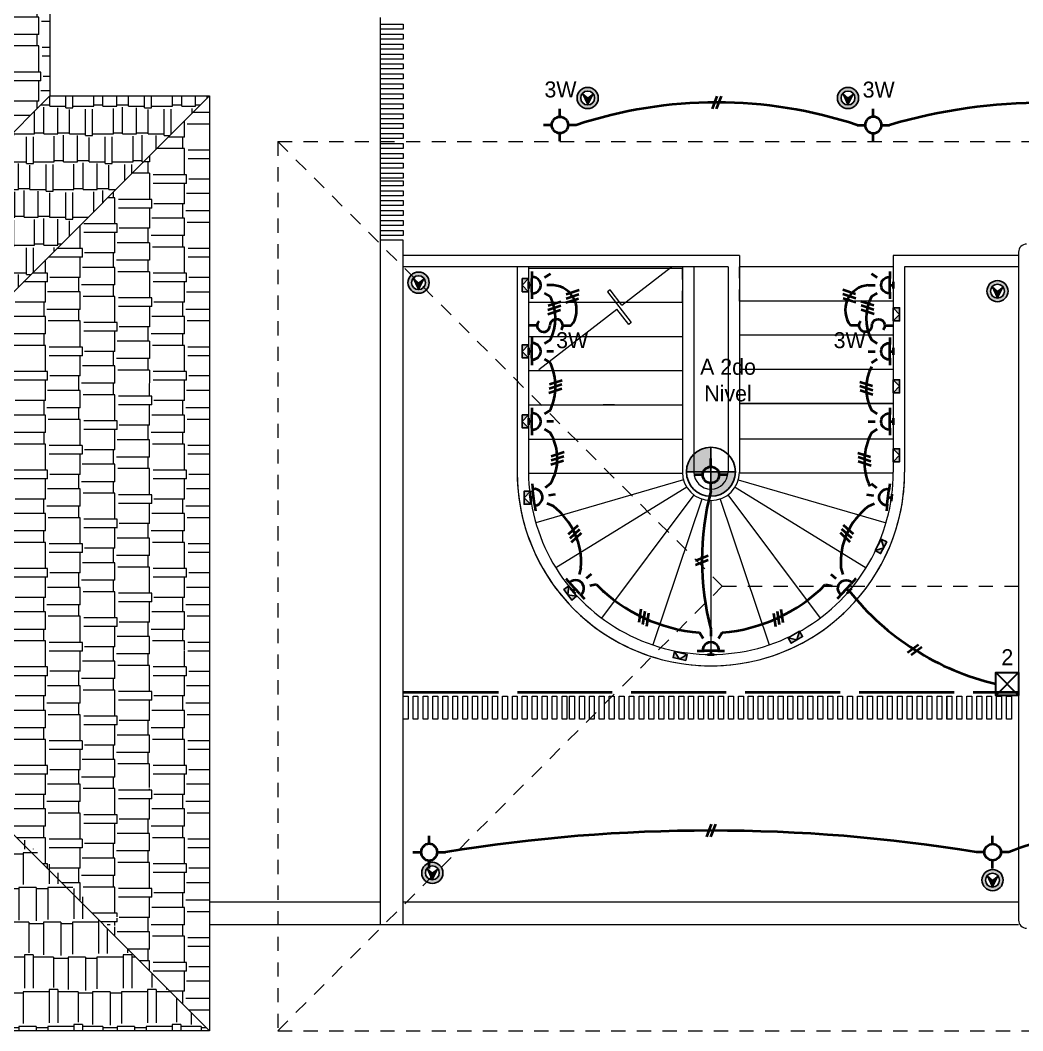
# Model space of a CAD drawing. Header units: metres. Extents: x 14 to 2416, y -346 to 476.
# Drawn here: x 132.22 to 141.01, y -86.97 to -78.11 of the extents above; entities that cross this region are included whole.
import ezdxf

# ---------------------------------------------------------------- set-up
doc = ezdxf.new("R2010")
doc.units = ezdxf.units.M
for name, pattern in [('0', [0]), ('CONTINUA', [0]), ('DASHED', [0.75, 0.5, -0.25]), ('HIDDEN2', [0.1875, 0.125, -0.0625]), ('STYLE_03', [0.5, 0.416656, -0.083344])]:
    doc.linetypes.add(name, pattern=pattern)
doc.layers.get('0').update_dxf_attribs({"linetype": '0', "lineweight": 20})
for name, color, linetype, lineweight in [('A-ANNO-TEXT', 20, 'Continuous', 13), ('A-WALL', 250, 'Continuous', 20), ('baranda vidrio', 143, 'Continuous', 0), ('E Registro Electrico', 36, 'Continuous', 30), ('E Salida Interruptores', 22, 'Continuous', 40), ('E Salida Luces', 22, 'Continuous', 40), ('E Tuberia Emp Losa', 22, 'Continuous', 40), ('MAVA', 1, 'Continuous', 15), ('muros bajitos', 252, 'Continuous', 5), ('piso', 253, 'Continuous', 0), ('puertas', 42, 'Continuous', 0)]:
    doc.layers.add(name, color=color, linetype=linetype, lineweight=lineweight)
doc.layers.add('MAVA LUM', color=1, linetype='Continuous')
doc.layers.add('MAVA Luminarias', color=1, linetype='Continuous')
doc.layers.add('Techos 1', color=7, linetype='HIDDEN2', lineweight=9, true_color=0x42391a)
doc.layers.add('Techos 2do', color=7, linetype='CONTINUA', lineweight=5, true_color=0x42391a)
doc.styles.add('CENTURY GOTHIC', font='GOTHIC.TTF')

# ---------------------------------------------------------------- blocks, each defined once
blk = doc.blocks.new('lum decorativa')
at = {"layer": 'MAVA Luminarias', "ltscale": 0.3, "transparency": 33554687}
h = blk.add_hatch(color=82, dxfattribs=at)
h.paths.add_polyline_path([(513802.9376, 2035251.3382, 0.414214), (513802.8639, 2035251.2646), (513802.9376, 2035251.2646)])
h.paths.add_polyline_path([(513802.9376, 2035251.1909, 0.414214), (513803.0112, 2035251.2646), (513802.9376, 2035251.2646)])
at = {"layer": 'MAVA Luminarias', "color": 82, "ltscale": 0.3, "transparency": 33554687}
for p, q in [((513802.9376, 2035251.3382), (513802.9376, 2035251.1909)), ((513802.8639, 2035251.2646), (513803.0112, 2035251.2646))]:
    blk.add_line(p, q, dxfattribs=at)
blk.add_circle((513802.9376, 2035251.2646), 0.0737, dxfattribs=at)
blk = doc.blocks.new('dl ip')
at = {"layer": 'MAVA', "true_color": 0xf8991e, "transparency": 33554687}
h = blk.add_hatch(color=30, dxfattribs=at)
h.dxf.hatch_style = 1
h.paths.add_polyline_path([(94.7574, -111.2088), (94.7109, -111.2482), (94.6624, -111.2113), (94.7109, -111.3092)])
at = {"layer": 'MAVA Luminarias', "linetype": 'Continuous', "true_color": 0xf8991e}
h = blk.add_hatch(color=30, dxfattribs=at)
h.paths.add_polyline_path([(94.618, -111.2482, 1), (94.8039, -111.2482, 1)])
h.paths.add_polyline_path([(94.7719, -111.2482, -1), (94.6499, -111.2482, -1)], flags=16)
at = {"layer": 'MAVA', "color": 30, "true_color": 0xf8991e}
for p, q in [((94.7109, -111.2482), (94.6624, -111.2113)), ((94.6624, -111.2113), (94.7109, -111.3092)), ((94.7109, -111.3092), (94.7574, -111.2088)), ((94.7574, -111.2088), (94.7109, -111.2482))]:
    blk.add_line(p, q, dxfattribs=at)
at = {"layer": 'MAVA Luminarias', "color": 30, "linetype": 'Continuous', "true_color": 0xf8991e}
for radius in [0.093, 0.061]:
    blk.add_circle((94.7109, -111.2482), radius, dxfattribs=at)
blk = doc.blocks.new('step')
at = {"layer": 'MAVA LUM'}
h = blk.add_hatch(color=256, dxfattribs=at)
h.dxf.hatch_style = 1
h.paths.add_polyline_path([(37.159, 46.91), (37.309, 46.91), (37.159, 47.053)])
h.paths.add_polyline_path([(37.458, 47.053), (37.309, 46.91), (37.458, 46.91)])
for p, q in [((37.159, 47.053), (37.309, 46.91)), ((37.309, 46.91), (37.458, 47.053))]:
    blk.add_line(p, q, dxfattribs=at)
blk.add_lwpolyline([(37.159, 47.053), (37.458, 47.053), (37.458, 46.91), (37.159, 46.91)], close=True, dxfattribs=at)
blk = doc.blocks.new('PL BASE 2N NASAS 09')
at = {"layer": 'A-WALL'}
for p, q in [((160.9475, -25.1794), (160.9475, -19.1779)), ((161.1475, -19.1779), (160.9475, -19.1779)), ((161.1475, -25.1794), (161.1475, -19.1779)), ((166.5475, -19.2807), (166.5475, -25.1417)), ((160.9475, -25.1794), (161.1475, -25.1794))]:
    blk.add_line(p, q, dxfattribs=at)
for centre, start, end in [((166.6175, -19.2817), 90, 180), ((166.6175, -25.1417), 180, 270)]:
    blk.add_arc(centre, 0.07, start, end, dxfattribs=at)
at = {"layer": 'baranda vidrio'}
blk.add_arc((163.8475, -21.2108), 0.15, 180, 360, dxfattribs=at)
at = {"layer": 'muros bajitos'}
for p, q in [((164.0975, -19.3108), (161.1475, -19.3108)), ((164.0975, -19.3108), (164.0975, -21.2108)), ((166.5475, -19.3108), (165.4475, -19.3108)), ((165.4475, -19.3108), (165.4475, -21.2108)), ((163.9975, -19.4108), (161.1475, -19.4108)), ((162.1475, -19.4108), (162.1475, -21.2108)), ((162.2475, -19.4108), (162.2475, -21.2108)), ((163.5975, -19.4108), (163.5975, -21.2108)), ((163.6975, -19.4108), (163.6975, -21.2108)), ((163.9975, -19.4108), (163.9975, -21.2108)), ((166.5505, -19.4108), (165.5475, -19.4108)), ((165.5475, -19.4108), (165.5475, -21.2108)), ((163.0026, -20.6213), (162.9026, -20.6213))]:
    blk.add_line(p, q, dxfattribs=at)
for radius, end in [(1.7, 0), (1.6, 0.00098), (0.25, 0), (0.15, 0)]:
    blk.add_arc((163.8475, -21.2108), radius, 180, end, dxfattribs=at)
at = {"layer": 'piso'}
for p, q in [((160.9475, -19.1779), (160.9475, -17.2226)), ((163.9975, -19.4108), (161.1475, -19.4108)), ((162.1475, -19.4108), (162.1475, -21.2108)), ((163.067, -19.7474), (163.5018, -19.4108)), ((163.6975, -19.4108), (163.6975, -21.2108)), ((163.9975, -19.4108), (163.9975, -21.2108)), ((165.4475, -19.4108), (164.0975, -19.4108)), ((166.5475, -19.4108), (165.5475, -19.4108)), ((165.5475, -19.4108), (165.5475, -21.2108)), ((162.2475, -19.4213), (163.21, -19.4213)), ((163.21, -19.4213), (163.5975, -19.4213)), ((162.9625, -19.6123), (162.9394, -19.6301)), ((162.9394, -19.6301), (163.1485, -19.9003)), ((163.067, -19.7474), (162.9625, -19.6123)), ((162.2475, -19.7213), (163.5975, -19.7213)), ((165.4475, -19.7108), (164.0975, -19.7108)), ((162.3391, -20.3108), (163.0231, -19.7814)), ((163.1276, -19.9165), (163.0231, -19.7814)), ((163.1485, -19.9003), (163.1276, -19.9165)), ((162.2475, -20.0213), (163.5975, -20.0213)), ((165.4475, -20.0108), (164.0975, -20.0108)), ((162.2475, -20.3213), (163.5975, -20.3213)), ((165.4475, -20.3108), (164.0975, -20.3108)), ((162.2475, -20.6213), (163.5975, -20.6213)), ((162.2475, -20.6213), (163.5975, -20.6213)), ((165.4475, -20.6108), (164.0975, -20.6108)), ((164.0975, -20.6108), (165.4475, -20.6108)), ((162.2475, -20.9213), (163.5975, -20.9213)), ((165.4475, -20.9213), (164.0975, -20.9213)), ((162.2476, -21.2213), (163.5975, -21.2213)), ((165.4475, -21.2213), (164.0975, -21.2213)), ((163.6074, -21.2802), (162.3105, -21.655)), ((163.6349, -21.3422), (162.4864, -22.0518)), ((164.0602, -21.3422), (165.2087, -22.0518)), ((164.0877, -21.2802), (165.3846, -21.655)), ((163.6977, -21.4109), (162.8883, -22.4914)), ((163.7677, -21.4477), (163.3368, -22.7271)), ((163.7677, -21.4477), (163.3368, -22.7271)), ((163.9273, -21.4477), (164.3583, -22.7271)), ((163.9273, -21.4477), (164.3583, -22.7271)), ((163.9974, -21.4109), (164.8068, -22.4914)), ((163.8475, -21.4608), (163.8475, -22.8108)), ((163.8475, -21.4608), (163.8475, -22.8108)), ((162.9026, -22.2713), (162.9026, -22.2686)), ((159.4475, -24.9794), (160.9475, -24.9794)), ((161.1475, -24.9794), (166.5475, -24.9794)), ((159.4475, -25.1794), (160.9475, -25.1794)), ((161.1475, -25.1794), (166.5475, -25.1794))]:
    blk.add_line(p, q, dxfattribs=at)
at = {"layer": 'piso', "linetype": 'DASHED', "ltscale": 0.1}
for p, q in [((163.5975, -19.7213), (163.5975, -19.4108)), ((164.0975, -19.7108), (164.0975, -19.4108)), ((164.4851, -20.0108), (164.0975, -20.0108))]:
    blk.add_line(p, q, dxfattribs=at)
at = {"layer": 'piso'}
blk.add_arc((163.8475, -21.2108), 1.7, 180, 0.00098, dxfattribs=at)
at = {"layer": 'puertas'}
for p, q in [((161.1475, -23.1779), (161.1898, -23.1779)), ((161.1475, -23.3779), (161.1475, -23.1779)), ((161.1908, -23.1779), (161.1908, -23.3779)), ((161.1898, -23.3779), (161.1475, -23.3779))]:
    blk.add_line(p, q, dxfattribs=at)
for points in [[(161.1475, -17.2833), (161.1475, -17.3265), (160.9475, -17.3265), (160.9475, -17.2833)], [(161.1475, -17.3708), (161.1475, -17.4141), (160.9475, -17.4141), (160.9475, -17.3708)], [(161.1475, -17.4573), (161.1475, -17.5006), (160.9475, -17.5006), (160.9475, -17.4573)], [(161.1475, -17.5448), (161.1475, -17.5881), (160.9475, -17.5881), (160.9475, -17.5448)], [(161.1475, -17.6314), (161.1475, -17.6746), (160.9475, -17.6746), (160.9475, -17.6314)], [(161.1475, -17.7189), (161.1475, -17.7622), (160.9475, -17.7622), (160.9475, -17.7189)], [(161.1475, -17.8054), (161.1475, -17.8487), (160.9475, -17.8487), (160.9475, -17.8054)], [(161.1475, -17.893), (161.1475, -17.9362), (160.9475, -17.9362), (160.9475, -17.893)], [(161.1475, -17.9805), (161.1475, -18.0238), (160.9475, -18.0238), (160.9475, -17.9805)], [(161.1475, -18.068), (161.1475, -18.1113), (160.9475, -18.1113), (160.9475, -18.068)], [(161.1475, -18.1546), (161.1475, -18.1978), (160.9475, -18.1978), (160.9475, -18.1546)], [(161.1475, -18.2421), (161.1475, -18.2854), (160.9475, -18.2854), (160.9475, -18.2421)], [(161.1475, -18.3286), (161.1475, -18.3719), (160.9475, -18.3719), (160.9475, -18.3286)], [(161.1475, -18.4161), (161.1475, -18.4594), (160.9475, -18.4594), (160.9475, -18.4161)], [(161.1475, -18.5027), (161.1475, -18.5459), (160.9475, -18.5459), (160.9475, -18.5027)], [(161.1475, -18.5902), (161.1475, -18.6335), (160.9475, -18.6335), (160.9475, -18.5902)], [(161.1475, -18.6561), (161.1475, -18.6994), (160.9475, -18.6994), (160.9475, -18.6561)], [(161.1475, -18.7436), (161.1475, -18.7869), (160.9475, -18.7869), (160.9475, -18.7436)], [(161.1475, -18.8302), (161.1475, -18.8734), (160.9475, -18.8734), (160.9475, -18.8302)], [(161.1475, -18.9177), (161.1475, -18.961), (160.9475, -18.961), (160.9475, -18.9177)], [(161.1475, -19.0042), (161.1475, -19.0475), (160.9475, -19.0475), (160.9475, -19.0042)], [(161.1475, -19.0918), (161.1475, -19.135), (160.9475, -19.135), (160.9475, -19.0918)], [(161.1475, -23.1779), (161.1908, -23.1779), (161.1908, -23.3779), (161.1475, -23.3779)], [(161.2341, -23.1779), (161.2773, -23.1779), (161.2773, -23.3779), (161.2341, -23.3779)], [(161.3216, -23.1779), (161.3649, -23.1779), (161.3649, -23.3779), (161.3216, -23.3779)], [(161.4081, -23.1779), (161.4514, -23.1779), (161.4514, -23.3779), (161.4081, -23.3779)], [(161.4957, -23.1779), (161.5389, -23.1779), (161.5389, -23.3779), (161.4957, -23.3779)], [(161.5822, -23.1779), (161.6255, -23.1779), (161.6255, -23.3779), (161.5822, -23.3779)], [(161.6697, -23.1779), (161.713, -23.1779), (161.713, -23.3779), (161.6697, -23.3779)], [(161.7563, -23.1779), (161.7995, -23.1779), (161.7995, -23.3779), (161.7563, -23.3779)], [(161.8438, -23.1779), (161.8871, -23.1779), (161.8871, -23.3779), (161.8438, -23.3779)], [(161.9313, -23.1779), (161.9746, -23.1779), (161.9746, -23.3779), (161.9313, -23.3779)], [(162.0188, -23.1779), (162.0621, -23.1779), (162.0621, -23.3779), (162.0188, -23.3779)], [(162.1054, -23.1779), (162.1486, -23.1779), (162.1486, -23.3779), (162.1054, -23.3779)], [(162.1929, -23.1779), (162.2362, -23.1779), (162.2362, -23.3779), (162.1929, -23.3779)], [(162.2794, -23.1779), (162.3227, -23.1779), (162.3227, -23.3779), (162.2794, -23.3779)], [(162.367, -23.1779), (162.4102, -23.1779), (162.4102, -23.3779), (162.367, -23.3779)], [(162.4535, -23.1779), (162.4968, -23.1779), (162.4968, -23.3779), (162.4535, -23.3779)], [(162.541, -23.1779), (162.5843, -23.1779), (162.5843, -23.3779), (162.541, -23.3779)], [(162.6069, -23.1779), (162.6502, -23.1779), (162.6502, -23.3779), (162.6069, -23.3779)], [(162.6945, -23.1779), (162.7377, -23.1779), (162.7377, -23.3779), (162.6945, -23.3779)], [(162.781, -23.1779), (162.8242, -23.1779), (162.8242, -23.3779), (162.781, -23.3779)], [(162.8685, -23.1779), (162.9118, -23.1779), (162.9118, -23.3779), (162.8685, -23.3779)], [(162.955, -23.1779), (162.9983, -23.1779), (162.9983, -23.3779), (162.955, -23.3779)], [(163.0426, -23.1779), (163.0858, -23.1779), (163.0858, -23.3779), (163.0426, -23.3779)], [(163.1291, -23.1779), (163.1724, -23.1779), (163.1724, -23.3779), (163.1291, -23.3779)], [(163.2166, -23.1779), (163.2599, -23.1779), (163.2599, -23.3779), (163.2166, -23.3779)], [(163.3042, -23.1779), (163.3474, -23.1779), (163.3474, -23.3779), (163.3042, -23.3779)], [(163.3917, -23.1779), (163.435, -23.1779), (163.435, -23.3779), (163.3917, -23.3779)], [(163.4782, -23.1779), (163.5215, -23.1779), (163.5215, -23.3779), (163.4782, -23.3779)], [(163.5658, -23.1779), (163.609, -23.1779), (163.609, -23.3779), (163.5658, -23.3779)], [(163.6523, -23.1779), (163.6955, -23.1779), (163.6955, -23.3779), (163.6523, -23.3779)], [(163.7398, -23.1779), (163.7831, -23.1779), (163.7831, -23.3779), (163.7398, -23.3779)], [(163.8263, -23.1779), (163.8696, -23.1779), (163.8696, -23.3779), (163.8263, -23.3779)], [(163.9139, -23.1779), (163.9571, -23.1779), (163.9571, -23.3779), (163.9139, -23.3779)], [(164.0014, -23.1779), (164.0447, -23.1779), (164.0447, -23.3779), (164.0014, -23.3779)], [(164.0889, -23.1779), (164.1322, -23.1779), (164.1322, -23.3779), (164.0889, -23.3779)], [(164.1755, -23.1779), (164.2187, -23.1779), (164.2187, -23.3779), (164.1755, -23.3779)], [(164.263, -23.1779), (164.3063, -23.1779), (164.3063, -23.3779), (164.263, -23.3779)], [(164.3495, -23.1779), (164.3928, -23.1779), (164.3928, -23.3779), (164.3495, -23.3779)], [(164.4371, -23.1779), (164.4803, -23.1779), (164.4803, -23.3779), (164.4371, -23.3779)], [(164.5236, -23.1779), (164.5668, -23.1779), (164.5668, -23.3779), (164.5236, -23.3779)], [(164.6111, -23.1779), (164.6544, -23.1779), (164.6544, -23.3779), (164.6111, -23.3779)], [(164.6986, -23.1779), (164.7419, -23.1779), (164.7419, -23.3779), (164.6986, -23.3779)], [(164.7862, -23.1779), (164.8294, -23.1779), (164.8294, -23.3779), (164.7862, -23.3779)], [(164.8727, -23.1779), (164.916, -23.1779), (164.916, -23.3779), (164.8727, -23.3779)], [(164.9602, -23.1779), (165.0035, -23.1779), (165.0035, -23.3779), (164.9602, -23.3779)], [(165.0468, -23.1779), (165.09, -23.1779), (165.09, -23.3779), (165.0468, -23.3779)], [(165.1343, -23.1779), (165.1776, -23.1779), (165.1776, -23.3779), (165.1343, -23.3779)], [(165.2208, -23.1779), (165.2641, -23.1779), (165.2641, -23.3779), (165.2208, -23.3779)], [(165.3084, -23.1779), (165.3516, -23.1779), (165.3516, -23.3779), (165.3084, -23.3779)], [(165.3959, -23.1779), (165.4391, -23.1779), (165.4391, -23.3779), (165.3959, -23.3779)], [(165.4834, -23.1779), (165.5267, -23.1779), (165.5267, -23.3779), (165.4834, -23.3779)], [(165.5699, -23.1779), (165.6132, -23.1779), (165.6132, -23.3779), (165.5699, -23.3779)], [(165.6575, -23.1779), (165.7007, -23.1779), (165.7007, -23.3779), (165.6575, -23.3779)], [(165.744, -23.1779), (165.7873, -23.1779), (165.7873, -23.3779), (165.744, -23.3779)], [(165.8315, -23.1779), (165.8748, -23.1779), (165.8748, -23.3779), (165.8315, -23.3779)], [(165.9181, -23.1779), (165.9613, -23.1779), (165.9613, -23.3779), (165.9181, -23.3779)], [(165.9191, -23.1779), (165.9623, -23.1779), (165.9623, -23.3779), (165.9191, -23.3779)], [(166.0056, -23.1779), (166.0489, -23.1779), (166.0489, -23.3779), (166.0056, -23.3779)], [(166.0066, -23.1779), (166.0499, -23.1779), (166.0499, -23.3779), (166.0066, -23.3779)], [(166.0931, -23.1779), (166.1364, -23.1779), (166.1364, -23.3779), (166.0931, -23.3779)], [(166.1807, -23.1779), (166.2239, -23.1779), (166.2239, -23.3779), (166.1807, -23.3779)], [(166.2672, -23.1779), (166.3104, -23.1779), (166.3104, -23.3779), (166.2672, -23.3779)], [(166.3547, -23.1779), (166.398, -23.1779), (166.398, -23.3779), (166.3547, -23.3779)], [(166.4412, -23.1779), (166.4845, -23.1779), (166.4845, -23.3779), (166.4412, -23.3779)]]:
    blk.add_lwpolyline(points, close=True, dxfattribs=at)
at = {"layer": 'Techos 1', "linetype": 'ByBlock'}
for p, q in [((158.0475, -12.5117), (158.0475, -17.9117)), ((158.0475, -17.9117), (154.8975, -21.0617)), ((159.4475, -17.9117), (155.3475, -22.0117)), ((158.0475, -17.9117), (159.4475, -17.9117)), ((159.4475, -17.9117), (159.4475, -26.1117)), ((155.3475, -22.0117), (159.4475, -26.1117)), ((159.4475, -26.1117), (149.6475, -26.1118))]:
    blk.add_line(p, q, dxfattribs=at)
at = {"layer": 'Techos 1'}
for p, q in [((160.0475, -18.3117), (160.0475, -26.1117)), ((160.0475, -18.3117), (172.1943, -18.3117)), ((160.0475, -18.3117), (163.9475, -22.2118)), ((160.0475, -26.1117), (163.9475, -22.2118)), ((163.9475, -22.2118), (176.0975, -22.2118)), ((160.0475, -26.1117), (185.4975, -26.1117))]:
    blk.add_line(p, q, dxfattribs=at)
blk = doc.blocks.new('PL MUEBLES 2N NASAS 09')
at = {"layer": 'Techos 2do'}
h = blk.add_hatch(dxfattribs=at)
h.set_pattern_fill('AR-RSHKE', color=256, scale=0.001, angle=89.99726)
h.set_pattern_definition([(89.99726, (1.32934, 235.69313), (-0.30476904, 0.64771457), [0.1524, -0.127, 0.1778, -0.0762, 0.2286, -0.1016]), (89.99726, (1.31665, 235.84553), (-0.30476904, 0.64771457), [0.127, -0.4826, 0.1016, -0.1524]), (89.99726, (1.3484, 236.15033), (-0.30476904, 0.64771457), [0.0762, -0.7874]), (179.99726, (1.32934, 235.69313), (-0.30481032, -0.21588543), [0.2921, -0.9271]), (179.99726, (1.32935, 235.84553), (-0.30481032, -0.21588543), [0.28575, -0.93345]), (179.99726, (1.32935, 235.97253), (-0.30481032, -0.21588543), [0.2667, -0.9525]), (179.99726, (1.34841, 236.15033), (-0.30481032, -0.21588543), [0.2921, -0.9271]), (179.99726, (1.34842, 236.22653), (-0.30481032, -0.21588543), [0.2921, -0.9271]), (179.99726, (1.32938, 236.45513), (-0.30481032, -0.21588543), [0.2794, -0.9398])])
h.paths.add_polyline_path([(207.9618, 44.8053), (204.8118, 41.6553), (204.8118, 53.3553), (207.9618, 50.2053)])
h = blk.add_hatch(dxfattribs=at)
h.set_pattern_fill('AR-RSHKE', color=256, scale=0.0008)
h.set_pattern_definition([(0, (1.32934, 235.69313), (0.51816, 0.24384), [0.12192, -0.1016, 0.14224, -0.06096, 0.18288, -0.08128]), (0, (1.45126, 235.7033), (0.51816, 0.24384), [0.1016, -0.38608, 0.08128, -0.12192]), (0, (1.6951, 235.6779), (0.51816, 0.24384), [0.06096, -0.62992]), (90, (1.32934, 235.69313), (-0.17272, 0.24384), [0.23368, -0.74168]), (90, (1.45126, 235.69313), (-0.17272, 0.24384), [0.2286, -0.74676]), (90, (1.55286, 235.69313), (-0.17272, 0.24384), [0.21336, -0.762]), (90, (1.6951, 235.67789), (-0.17272, 0.24384), [0.23368, -0.74168]), (90, (1.75606, 235.67789), (-0.17272, 0.24384), [0.23368, -0.74168]), (90, (1.93894, 235.69313), (-0.17272, 0.24384), [0.22352, -0.75184])])
h.paths.add_polyline_path([(199.5618, 44.8052), (203.6618, 40.7053), (205.2618, 40.7053), (209.3618, 44.8053), (207.9618, 44.8053), (204.8118, 41.6553), (201.6618, 44.8053)])
h = blk.add_hatch(dxfattribs=at)
h.set_pattern_fill('AR-RSHKE', color=256, scale=0.001, angle=89.99726)
h.set_pattern_definition([(89.9973, (208.9486, 54.50617), (-0.304769, 0.6477146), [0.1524, -0.127, 0.1778, -0.0762, 0.2286, -0.1016]), (89.9973, (208.93592, 54.65857), (-0.304769, 0.6477146), [0.127, -0.4826, 0.1016, -0.1524]), (89.9973, (208.96768, 54.96336), (-0.304769, 0.6477146), [0.0762, -0.7874]), (179.9973, (208.9486, 54.50617), (-0.3048103, -0.2158854), [0.2921, -0.9271]), (179.9973, (208.94862, 54.65857), (-0.3048103, -0.2158854), [0.28575, -0.93345]), (179.9973, (208.94862, 54.78557), (-0.3048103, -0.2158854), [0.2667, -0.9525]), (179.9973, (208.96768, 54.96336), (-0.3048103, -0.2158854), [0.2921, -0.9271]), (179.9973, (208.96768, 55.03956), (-0.3048103, -0.2158854), [0.2921, -0.9271]), (179.9973, (208.94865, 55.26817), (-0.3048103, -0.2158854), [0.2794, -0.9398])])
h.paths.add_polyline_path([(209.3618, 42.8894), (209.3618, 43.5162), (209.3618, 44.8053), (205.2618, 40.7053), (208.5132, 37.4539), (209.3618, 40.8162)])
h.paths.add_polyline_path([(208.5159, 37.4512), (209.3618, 36.6053), (209.3618, 40.8133)])
h = blk.add_hatch(dxfattribs=at)
h.set_pattern_fill('AR-RSHKE', color=256, scale=0.001, angle=180)
h.set_pattern_definition([(180, (0.00952, 45.04422), (-0.6477, -0.3048), [0.1524, -0.127, 0.1778, -0.0762, 0.2286, -0.1016]), (180, (-0.14288, 45.03152), (-0.6477, -0.3048), [0.127, -0.4826, 0.1016, -0.1524]), (180, (-0.44768, 45.06327), (-0.6477, -0.3048), [0.0762, -0.7874]), (270, (0.00952, 45.04422), (0.2159, -0.3048), [0.2921, -0.9271]), (270, (-0.14288, 45.04422), (0.2159, -0.3048), [0.28575, -0.93345]), (270, (-0.26988, 45.04422), (0.2159, -0.3048), [0.2667, -0.9525]), (270, (-0.44768, 45.06327), (0.2159, -0.3048), [0.2921, -0.9271]), (270, (-0.52388, 45.06327), (0.2159, -0.3048), [0.2921, -0.9271]), (270, (-0.75248, 45.04422), (0.2159, -0.3048), [0.2794, -0.9398])])
h.paths.add_polyline_path([(199.5618, 36.6052), (203.6618, 40.7053), (205.2618, 40.7053), (208.2618, 37.7662), (208.3564, 37.6107), (208.526, 37.4412), (209.3618, 36.6053)])
blk.add_line((208.2376, 36.9352), (208.2376, 36.9352))
at = {"layer": 'piso'}
blk.add_line((208.4632, 37.5376), (208.4904, 37.5376), dxfattribs=at)
blk.add_blockref('PL BASE 2N NASAS 09', (49.9143, 62.717))
blk = doc.blocks.new('A$C595364de')
blk.add_blockref('PL MUEBLES 2N NASAS 09', (-199.5618, -36.6052))
blk = doc.blocks.new('*U370')
for p, q in [((0.03, 1.37), (-1.05, -1.48)), ((0.99, 1.37), (-0.09, -1.48))]:
    blk.add_line(p, q)
blk = doc.blocks.new('*U424')
at = {"xscale": 0.03937007874015751, "yscale": 0.03937007874015751, "zscale": 0.03937007874015751, "rotation": 119.392505286179}
blk.add_blockref('*U370', (-0.0026, 0), dxfattribs=at)
blk = doc.blocks.new('*U376')
at = {"layer": 'E Salida Luces'}
for p, q in [((0.075, 0.3), (0.075, 0.15)), ((0.478, 0.25), (0.35, 0.171)), ((0, 0.075), (0, -0.075)), ((0.075, 0), (0, 0)), ((0.075, -0.15), (0.075, 0.15)), ((0.075, -0.15), (0.075, -0.3)), ((0.478, -0.25), (0.35, -0.171)), ((0.549, 0), (0.399, 0))]:
    blk.add_line(p, q, dxfattribs=at)
blk.add_arc((0.087, 0), 0.181, 266.1195, 93.8805, dxfattribs=at)
blk = doc.blocks.new('*U609')
at = {"layer": 'E Salida Luces'}
for p, q in [((0.037, 0.307), (0.056, 0.158)), ((0.443, 0.308), (0.326, 0.214)), ((-0.009, 0.075), (0.009, -0.075)), ((0.075, 0.009), (0, 0)), ((0.093, -0.14), (0.056, 0.158)), ((0.545, 0.069), (0.396, 0.05)), ((0.093, -0.14), (0.112, -0.289)), ((0.506, -0.188), (0.369, -0.126))]:
    blk.add_line(p, q, dxfattribs=at)
blk.add_arc((0.087, 0.011), 0.181, 273.3182, 101.0793, dxfattribs=at)
blk = doc.blocks.new('*U608')
at = {"layer": 'E Salida Luces'}
for p, q in [((0.182, 0.508), (0.141, 0.363)), ((-0.149, 0.272), (-0.047, 0.161)), ((0.404, 0.373), (0.293, 0.271)), ((-0.051, 0.055), (0.051, -0.055)), ((0.157, -0.059), (-0.047, 0.161)), ((0.055, 0.051), (0, 0)), ((0.521, 0.14), (0.373, 0.112)), ((0.157, -0.059), (0.259, -0.17))]:
    blk.add_line(p, q, dxfattribs=at)
blk.add_arc((0.064, 0.059), 0.181, 308.8216, 136.5827, dxfattribs=at)
blk = doc.blocks.new('*U599')
at = {"xscale": 0.0393700787401575, "yscale": 0.0393700787401575, "zscale": 0.0393700787401575, "rotation": 2.686777310694097}
blk.add_blockref('*U370', (0.0011, 0.0023), dxfattribs=at)
blk = doc.blocks.new('*U600')
at = {"xscale": 0.0393700787401575, "yscale": 0.0393700787401575, "zscale": 0.0393700787401575, "rotation": 2.686777310694097}
blk.add_blockref('*U370', (0.0011, 0.0023), dxfattribs=at)
blk = doc.blocks.new('*U377')
at = {"layer": 'E Salida Luces'}
for p, q in [((-0.25, 0.478), (-0.171, 0.35)), ((0, 0.549), (0, 0.399)), ((0.25, 0.478), (0.171, 0.35)), ((-0.3, 0.075), (-0.15, 0.075)), ((0.15, 0.075), (-0.15, 0.075)), ((-0.075, 0), (0.075, 0)), ((0, 0.075), (0, 0)), ((0.15, 0.075), (0.3, 0.075))]:
    blk.add_line(p, q, dxfattribs=at)
blk.add_arc((0, 0.087), 0.181, 356.1195, 183.8805, dxfattribs=at)
blk = doc.blocks.new('*U460')
at = {"layer": 'E Salida Interruptores'}
for p, q in [((0.075, 0), (0, 0)), ((0.3, 0), (0.375, 0))]:
    blk.add_line(p, q, dxfattribs=at)
for centre, start, end in [((0.13125, 0), 138.189685, 0), ((0.24375, 0), 318.189685, 180)]:
    blk.add_arc(centre, 0.05625, start, end, dxfattribs=at)
blk = doc.blocks.new('*U461')
at = {"layer": 'E Salida Interruptores'}
for p, q in [((0.075, 0), (0, 0)), ((0.3, 0), (0.375, 0))]:
    blk.add_line(p, q, dxfattribs=at)
for centre, start, end in [((0.13125, 0), 0, 221.810315), ((0.24375, 0), 180, 41.810315)]:
    blk.add_arc(centre, 0.05625, start, end, dxfattribs=at)
blk = doc.blocks.new('*U516')
at = {"layer": 'E Salida Luces', "linetype": 'Continuous'}
for p, q in [((0, 0.358), (0, 0.181)), ((-0.358, 0.001), (-0.18, 0.001)), ((0.18, 0.001), (0.358, 0.001)), ((0, -0.179), (0, -0.357))]:
    blk.add_line(p, q, dxfattribs=at)
blk.add_circle((0, 0.001), 0.18, dxfattribs=at)
blk = doc.blocks.new('*U611')
at = {"xscale": 0.03937007874015751, "yscale": 0.03937007874015751, "zscale": 0.03937007874015751, "rotation": 358.9296091411539}
blk.add_blockref('*U370', (0.0013, 0.0022), dxfattribs=at)
blk = doc.blocks.new('*U500')
at = {"layer": 'E Salida Luces', "linetype": 'Continuous'}
for p, q in [((0, 0.358), (0, 0.181)), ((-0.358, 0.001), (-0.18, 0.001)), ((0.18, 0.001), (0.358, 0.001)), ((0, -0.179), (0, -0.357))]:
    blk.add_line(p, q, dxfattribs=at)
blk.add_circle((0, 0.001), 0.18, dxfattribs=at)
blk = doc.blocks.new('*U674')
at = {"xscale": 0.03937007874015751, "yscale": 0.03937007874015751, "zscale": 0.03937007874015751, "rotation": 269.5925371846969}
blk.add_blockref('*U370', (0.0023, -0.0012), dxfattribs=at)
blk = doc.blocks.new('*U383')
at = {"layer": 'E Registro Electrico'}
for p, q in [((1, 0.5), (0, -0.5)), ((1, -0.5), (0, 0.5))]:
    blk.add_line(p, q, dxfattribs=at)
blk.add_lwpolyline([(1, 0.5), (1, -0.5), (0, -0.5), (0, 0.5)], close=True, dxfattribs=at)
blk = doc.blocks.new('*U716')
at = {"xscale": 0.03937007874015751, "yscale": 0.03937007874015751, "zscale": 0.03937007874015751, "rotation": 57.0765196591654}
blk.add_blockref('*U370', (-0.0012, 0.0023), dxfattribs=at)
blk = doc.blocks.new('*U754')
at = {"xscale": 0.03937007874015751, "yscale": 0.03937007874015751, "zscale": 0.03937007874015751, "rotation": 269.7905482150756}
blk.add_blockref('*U370', (0.0023, -0.0012), dxfattribs=at)

msp = doc.modelspace()

# ---------------------------------------------------------------- linework, layer by layer
at = {"layer": 'E Salida Luces'}
for centre, radius, start, end in [((138.3266, -82.7594), 3.9313, 71.73758, 108.26242), ((141.2144, -83.7242), 4.8937, 73.74335, 106.25397), ((136.8792, -80.6497), 0.2192, 321.89, 85.51411), ((139.6741, -80.6497), 0.2192, 94.48589, 218.11), ((136.4957, -80.7213), 0.4178, 332.9607, 27.05656), ((140.0576, -80.7213), 0.4178, 152.94344, 207.0393), ((140.0576, -80.7213), 0.4178, 152.94344, 207.0393), ((136.4227, -81.3189), 0.4911, 335.00963, 24.99037), ((140.0576, -81.3364), 0.4178, 152.94344, 207.0393), ((136.4937, -81.9508), 0.4361, 329.53502, 30.94418), ((140.1583, -81.9771), 0.5351, 152.07537, 204.03503), ((140.5577, -82.8448), 2.3604, 165.1062, 194.84915), ((136.514, -82.8651), 0.6242, 355.83051, 52.40799), ((140.0393, -82.8651), 0.6242, 127.59201, 184.16949), ((138.2956, -82.0403), 1.443, 224.83253, 265.2488), ((138.2567, -82.0403), 1.443, 274.7512, 315.16747), ((141.3137, -81.6604, 0), 2.3312, 218.53584, 256.67903), ((138.2766, -99.6582, 0), 14.443, 80.72029, 99.27971), ((141.5645, -87.0154, 0), 1.746, 87.73196, 112.66397)]:
    msp.add_arc(centre, radius, start, end, dxfattribs=at)
at = {"layer": 'MAVA', "color": 150, "linetype": 'STYLE_03', "lineweight": 40, "ltscale": 2}
msp.add_line((135.5782, -84.0017), (140.9785, -84.0017), dxfattribs=at)

# ---------------------------------------------------------------- block references
at = {"layer": 'A-ANNO-TEXT'}
msp.add_blockref('A$C595364de', (124.0766, -86.9711), dxfattribs=at)
at = {"layer": 'E Salida Luces', "yscale": 0.4, "zscale": 0.4, "rotation": 180}
for name, p, xscale in [('*U500', (136.9516, -79.0258), 0.4), ('*U500', (139.7016, -79.0258), -0.4), ('*U516', (138.2766, -82.0948), 0.4), ('*U500', (135.8046, -85.4039), -0.4), ('*U500', (140.7487, -85.4039), 0.4)]:
    msp.add_blockref(name, p, dxfattribs=dict(at, xscale=xscale))
at = {"layer": 'E Salida Luces', "yscale": 0.4, "zscale": 0.4}
for name, p, xscale in [('*U376', (136.6766, -80.4312), 0.4), ('*U376', (139.8767, -80.4312), -0.4), ('*U376', (136.6766, -81.0113), 0.4), ('*U376', (139.8766, -81.0113), -0.4), ('*U376', (136.6766, -81.6265), 0.4), ('*U376', (139.8766, -81.6265), -0.4), ('*U609', (136.6925, -82.2952), 0.4), ('*U609', (139.8607, -82.2952), -0.4), ('*U608', (137.0639, -83.1137), 0.4), ('*U608', (139.4893, -83.1137), -0.4), ('*U377', (138.2761, -83.6695), 0.4)]:
    msp.add_blockref(name, p, dxfattribs=dict(at, xscale=xscale))
at = {"layer": 'E Salida Luces', "linetype": 'CONTINUA', "ltscale": 80, "xscale": 0.2, "yscale": 0.2, "zscale": 0.2}
msp.add_blockref('*U383', (140.7766, -83.9289), dxfattribs=at)
at = {"layer": 'E Tuberia Emp Losa'}
for name, p, xscale, yscale, zscale, rotation in [('*U674', (138.3266, -78.8281), 0.9842519685039597, 0.9842519685039597, 0.9842519685039597, 90.00000000000001), ('*U600', (137.0626, -80.5098), -0.9842519685039597, 0.9842519685039597, 0.9842519685039484, 90), ('*U600', (139.4907, -80.5098), 0.9842519685039597, 0.9842519685039597, 0.9842519685039597, 270), ('*U600', (136.9039, -80.6101), -0.9842519685039597, 0.9842519685039597, 0.9842519685039484, 90), ('*U599', (137.0608, -80.547), -0.9842519685039597, 0.9842519685039597, 0.9842519685039484, 90), ('*U599', (139.4924, -80.547), 0.9842519685039597, 0.9842519685039597, 0.9842519685039597, 270), ('*U600', (139.6493, -80.6101), 0.9842519685039597, 0.9842519685039597, 0.9842519685039597, 270), ('*U599', (136.9022, -80.6473), -0.9842519685039597, 0.9842519685039597, 0.9842519685039484, 90), ('*U599', (139.651, -80.6473), 0.9842519685039597, 0.9842519685039597, 0.9842519685039597, 270), ('*U600', (136.9147, -81.3003), -0.9842519685039597, 0.9842519685039597, 0.9842519685039484, 90), ('*U600', (139.6389, -81.3178), 0.9842519685039597, 0.9842519685039597, 0.9842519685039597, 270), ('*U599', (136.9129, -81.3375), -0.9842519685039597, 0.9842519685039597, 0.9842519685039484, 90), ('*U599', (139.6406, -81.3551), 0.9842519685039597, 0.9842519685039597, 0.9842519685039597, 270), ('*U600', (136.9308, -81.9304), -0.9842519685039597, 0.9842519685039597, 0.9842519685039484, 90), ('*U600', (139.6226, -81.9404), 0.9842519685039597, 0.9842519685039597, 0.9842519685039597, 270), ('*U599', (136.929, -81.9676), -0.9842519685039597, 0.9842519685039597, 0.9842519685039484, 90), ('*U599', (139.6243, -81.9776), 0.9842519685039597, 0.9842519685039597, 0.9842519685039597, 270), ('*U600', (137.0767, -82.5928), -0.9842519685039597, 0.9842519685039597, 0.9842519685039484, 114.8168016234995), ('*U599', (137.0907, -82.6273), -0.9842519685039597, 0.9842519685039597, 0.9842519685039484, 114.8168016234995), ('*U599', (139.4625, -82.6273), 0.9842519685039597, 0.9842519685039597, 0.9842519685039597, 245.1831983765005), ('*U600', (139.4766, -82.5928), 0.9842519685039597, 0.9842519685039597, 0.9842519685039597, 245.1831983765005), ('*U611', (138.1973, -82.8439), -0.9842519685039484, 0.9842519685039484, 0.9842519685039484, 90), ('*U424', (137.6705, -83.3393), -0.9842519685039484, 0.9842519685039484, 0.9842519685039484, 90), ('*U424', (137.7029, -83.3576), -0.9842519685039484, 0.9842519685039484, 0.9842519685039484, 90), ('*U424', (138.8494, -83.3576), 0.9842519685039484, 0.9842519685039484, 0.9842519685039484, 270), ('*U424', (138.8818, -83.3393), 0.9842519685039484, 0.9842519685039484, 0.9842519685039484, 270), ('*U716', (140.0649, -83.6288, 0), 0.9842519685039484, 0.9842519685039484, 0.9842519685039484, 90.00000000000001), ('*U754', (138.2766, -85.2152, 0), 0.9842519685039484, 0.9842519685039484, 0.9842519685039484, 90.00000000000001)]:
    msp.add_blockref(name, p, dxfattribs=dict(at, xscale=xscale, yscale=yscale, zscale=zscale, rotation=rotation))
msp.add_blockref('*U460', (136.6766, -80.785), dxfattribs=at)
at = {"layer": 'E Tuberia Emp Losa', "xscale": -1}
msp.add_blockref('*U461', (139.8766, -80.785), dxfattribs=at)
at = {"layer": 'MAVA LUM', "yscale": 0.383479379982439, "zscale": 0.383479379982439}
for p, xscale, rotation in [((118.6304, -66.127), 0.383479379982439, 270.009205254512), ((157.9181, -66.3769), -0.383479379982439, 90.0092052545085), ((118.6305, -66.7071), 0.383479379982439, 270.009205254512), ((157.9181, -67.0081), -0.383479379982439, 90.0092052545085), ((118.6305, -67.3222), 0.383479379982439, 270.009205254512), ((157.9181, -67.6131), -0.383479379982439, 90.0092052545085), ((118.6464, -67.991), 0.383479379982439, 270.009205254512), ((149.144, -103.7301), 0.383479379982439, 62.50395541285893), ((114.0402, -82.6864), 0.383479379982439, 307.347995654387), ((135.8115, -106.3006), 0.383479379982439, 30.44284069175168), ((120.0649, -98.0846), 0.383479379982439, 347.2069528202817)]:
    msp.add_blockref('step', p, dxfattribs=dict(at, xscale=xscale, rotation=rotation))
at = {"layer": 'MAVA Luminarias', "xscale": -1}
for p in [(231.9063, 32.4593), (234.1902, 32.4593), (230.4225, 30.839), (235.5019, 30.7649), (230.5431, 25.6622), (235.4586, 25.5986)]:
    msp.add_blockref('dl ip', p, dxfattribs=at)
at = {"layer": 'MAVA Luminarias', "color": 82, "xscale": 2.91286913078865, "yscale": 2.91286913078865, "zscale": 2.91286913078865}
msp.add_blockref('lum decorativa', (-1496502.4396, -5928502.65), dxfattribs=at)

# ---------------------------------------------------------------- texts
at = {"layer": 'E Tuberia Emp Losa', "char_height": 0.14, "attachment_point": 5, "style": 'CENTURY GOTHIC'}
for s, insert, width in [('3W', (136.9564, -78.715), 0.836737), ('3W', (139.7485, -78.7166), 0.836737), ('3W', (137.0592, -80.9143), 0.836737), ('3W', (139.494, -80.9143), 0.836737), ('A 2do Nivel', (138.4266, -81.2646), 0.511711), ('2 ', (140.8772, -83.6941), 0.276812)]:
    msp.add_mtext(s, dxfattribs=dict(at, insert=insert, width=width))

doc.saveas('drawing.dxf')
